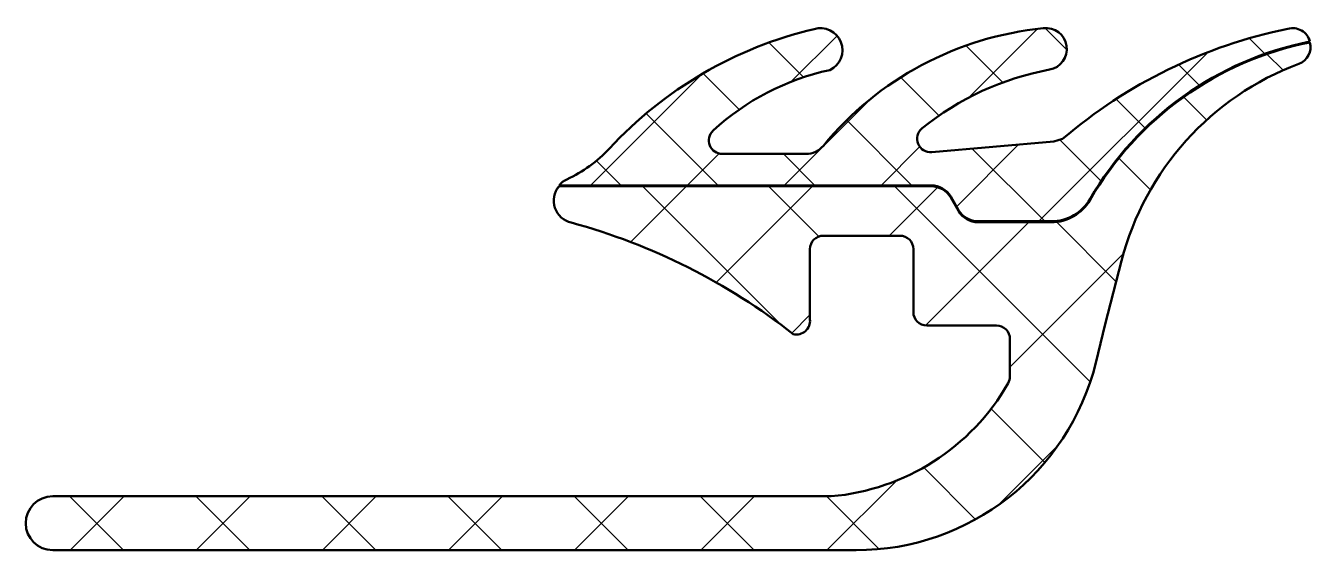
# Model space of a CAD drawing. Extents: x -8.6 to 20, y -2 to 9.7.
import ezdxf

# ---------------------------------------------------------------- set-up
doc = ezdxf.new("R2010")
doc.units = 0
for name, color, linetype, lineweight in [('0S-Alu contour', 7, 'Continuous', 50), ('0S-EPDM contour', 22, 'Continuous', 50), ('0S-EPDM hatch', 25, 'Continuous', 25), ('0S-PT contour', 91, 'Continuous', 50), ('0S-PT hatch', 103, 'Continuous', 25)]:
    doc.layers.add(name, color=color, linetype=linetype, lineweight=lineweight)

# ---------------------------------------------------------------- blocks, each defined once
blk = doc.blocks.new('278520__3BA27BE7_50AD_4086_A091_6CA0A59C94FA_')
at = {"layer": '0S-EPDM hatch'}
h = blk.add_hatch(dxfattribs=at)
h.set_pattern_fill('ANSI37', color=256, scale=0.625, angle=90, style=0)
h.set_pattern_definition([(135, (0, 0), (-1.403165018917055, -1.403165018917055), []), (225, (0, 0), (1.403165018917055, -1.403165018917055), [])])
edge = h.paths.add_edge_path()
edge.add_ellipse((-0.1525456106960927, -8.209114335673027), major_axis=(-14.00076226077067, 0), ratio=1, start_angle=231.9243795168005, end_angle=254.6982741058701, ccw=False)
edge.add_arc((8.552374517214357, 3.106847089066762), 0.3029463835813926, 256.5165427846754, 366.226490097197)
edge.add_line((8.85353379746751, 3.13970434461934), (8.8535227348349, 4.703534624921254))
edge.add_ellipse((9.153533518055031, 4.703511633888554), major_axis=(-0.3000107841010785, 0), ratio=1, start_angle=270.00147654745706, end_angle=359.99560919403524, ccw=False)
edge.add_line((9.153525786592713, 5.003522417890011), (10.85353799362396, 5.003522417890011))
edge.add_ellipse((10.85353584772423, 4.703532479021527), major_axis=(-0.2999899388761594, 0), ratio=1, start_angle=180.0004098504796, end_angle=269.99959014959484, ccw=False)
edge.add_line((11.15352578659271, 4.703534624921649), (11.15353684922533, 3.303553221572479))
edge.add_arc((11.45354763244546, 3.30357621260518), 0.3000107841010856, 180.0043908059647, 269.9985234525402)
edge.add_line((11.45353990098313, 3.003565428603717), (13.00353684942094, 3.003565428603715))
edge.add_ellipse((13.00353684942093, 2.703565428603705), major_axis=(-0.3000000000000096, 0), ratio=1, start_angle=179.9996229576661, end_angle=269.99999999999795, ccw=False)
edge.add_line((13.30353684941444, 2.703563454414666), (13.30353135926256, 1.869272613847265))
edge.add_ellipse((13.00354629708319, 1.869274587935257), major_axis=(-0.2999850621858605, 0), ratio=1, start_angle=150.2081813218425, end_angle=179.9996229586326, ccw=False)
edge.add_ellipse((8.890447229385996, 4.224088750895598), major_axis=(-5.039471709784963, 0), ratio=1, start_angle=94.96447875365129, end_angle=150.2081813218431, ccw=False)
edge.add_line((9.326553649441681, -0.7964775821099855), (-7.996468109891662, -0.7964775821099784))
edge.add_arc((-7.996468109891662, -1.396477582109972), 0.6000000000000015, 90, 270)
edge.add_line((-7.996468109891662, -1.996477582109974), (9.877845557394156, -1.996477582109988))
edge.add_arc((9.87784555739417, 3.503522417890018), 5.500000000000007, 269.9999999999998, 346)
edge.add_line((15.21447205191216, 2.172951992091843), (15.42458492714906, 3.035652654057259))
edge.add_line((15.42458492714906, 3.035652654057259), (15.78817206212365, 4.446359522282002))
edge.add_ellipse((21.96476261958479, 2.854442083385072), major_axis=(-6.378438056984028, 0), ratio=1, start_angle=290.50183082880204, end_angle=345.5474616606426, ccw=False)
edge.add_arc((19.59070404408887, 9.203531692736682), 0.3999904472831908, 290.5018308288101, 374.8529979551752)
edge.add_arc((21.40593736400901, 2.147192646007362), 7.300025825364022, 101.2855610984538, 149.949635557938)
edge.add_ellipse((14.22155489026283, 6.303522417889971), major_axis=(-0.9999999999999551, 0), ratio=1, start_angle=89.99999999999949, end_angle=149.9496355579379, ccw=False)
edge.add_line((14.22155489026282, 5.303522417890015), (12.5922070247032, 5.303522417890015))
edge.add_ellipse((12.59220702470321, 5.803522417890006), major_axis=(-0.4999999999999903, 0), ratio=1, start_angle=29.999999999999375, end_angle=89.9999999999996, ccw=False)
edge.add_line((12.15919432281099, 5.553522417890015), (11.9859892420541, 5.853522417890013))
edge.add_arc((11.55297654016188, 5.60352241789002), 0.4999999999999944, 29.99999999999943, 89.9999999999992)
edge.add_line((11.55297654016189, 6.103522417890014), (3.269697655993478, 6.103522417890013))
edge.add_arc((3.654165602641871, 5.783120520188895), 0.5004727545536405, 140.1933786123917, 257.0823841312437)
at = {"layer": '0S-EPDM contour', "color": 7}
for points in [[(11.55297654016189, 6.103522417890014), (3.269697655993478, 6.103522417890013)], [(12.15919432281099, 5.553522417890015), (11.9859892420541, 5.853522417890013)], [(14.22155489026282, 5.303522417890015), (12.5922070247032, 5.303522417890015)], [(9.153525786592713, 5.003522417890011), (10.85353799362396, 5.003522417890011)], [(8.85353379746751, 3.13970434461934), (8.8535227348349, 4.703534624921254)], [(11.15352578659271, 4.703534624921649), (11.15353684922533, 3.303553221572479)], [(15.21447205191216, 2.172951992091843), (15.42458492714906, 3.035652654057259), (15.78817206212365, 4.446359522282002)], [(11.45353990098313, 3.003565428603717), (13.00353684942094, 3.003565428603715)], [(13.30353684941444, 2.703563454414666), (13.30353135926256, 1.869272613847265)], [(9.326553649441681, -0.7964775821099855), (-7.996468109891662, -0.7964775821099784)], [(-7.996468109891662, -1.996477582109974), (9.877845557394156, -1.996477582109988)]]:
    blk.add_lwpolyline(points, dxfattribs=at)
for centre, radius, start, end in [((21.40593736400901, 2.147192646007362), 7.300025825364022, 101.2855610984538, 149.949635557938), ((19.59070404408887, 9.203531692736682), 0.3999904472831908, 290.5018308288101, 14.85299795517518), ((3.654165602641871, 5.783120520188895), 0.5004727545536405, 140.1933786123917, 257.0823841312437), ((11.55297654016188, 5.60352241789002), 0.4999999999999944, 29.99999999999943, 89.9999999999992), ((11.45354763244546, 3.30357621260518), 0.3000107841010856, 180.0043908059647, 269.9985234525402), ((8.552374517214357, 3.106847089066762), 0.3029463835813926, 256.5165427846754, 6.226490097196957), ((9.87784555739417, 3.503522417890018), 5.500000000000007, 269.9999999999998, 346), ((-7.996468109891662, -1.396477582109972), 0.6000000000000015, 90, 270)]:
    blk.add_arc(centre, radius, start, end, dxfattribs=at)
at = {"layer": '0S-EPDM contour', "color": 7, "extrusion": (0, 0, -1)}
for centre, radius, start, end in [((-21.96476261958479, 2.854442083385072), 6.378438056984028, 14.45253833935739, 69.49816917119797), ((-14.22155489026283, 6.303522417889971), 0.9999999999999551, 210.0503644420621, 270.0000000000005), ((-12.59220702470321, 5.803522417890006), 0.4999999999999903, 270.0000000000004, 330.0000000000006), ((0.1525456106960927, -8.209114335673027), 14.00076226077067, 105.3017258941299, 128.0756204831995), ((-9.153533518055031, 4.703511633888554), 0.3000107841010785, 0.0043908059647771, 89.99852345254295), ((-10.85353584772423, 4.703532479021527), 0.2999899388761594, 90.00040985040516, 179.9995901495204), ((-13.00353684942093, 2.703565428603705), 0.3000000000000096, 90.00000000000205, 180.0003770423341), ((-8.890447229385996, 4.224088750895598), 5.039471709784963, 209.7918186781569, 265.0355212463487), ((-13.00354629708319, 1.869274587935257), 0.2999850621858605, 180.0003770413674, 209.7918186781575)]:
    blk.add_arc(centre, radius, start, end, dxfattribs=at)
blk = doc.blocks.new('278520__5693F464_5B91_481A_A6F2_6B159C9531E9_')
at = {"layer": '0S-PT hatch'}
h = blk.add_hatch(dxfattribs=at)
h.set_pattern_fill('ANSI37', color=256, scale=0.48, angle=90, style=0)
h.set_pattern_definition([(135, (0, 0), (-1.077630734528298, -1.077630734528298), []), (225, (0, 0), (1.077630734528298, -1.077630734528298), [])])
edge = h.paths.add_edge_path()
edge.add_arc((15.33380131517134, 2.480641074944167), 6.324979860004902, 100.4799903883335, 129.0310076883053)
edge.add_arc((11.53962519866322, 7.16087717052568), 0.3000000000000002, 129.0310076883066, 275.0023632547766)
edge.add_line((11.56578424835164, 6.862019839815191), (14.28299044013288, 7.099857511775696))
edge.add_line((14.28299044013288, 7.099857511775696), (14.47520738145191, 7.157558941528734))
edge.add_ellipse((21.71740746580692, -1.295942022436121), major_axis=(-11.13153810619118, 0), ratio=1, start_angle=281.55760299827205, end_angle=310.58699958260115, ccw=False)
edge.add_ellipse((19.59070404408891, 9.223531692736747), major_axis=(-0.3999904472832308, 0), ratio=1, start_angle=194.8529979551749, end_angle=285.001279263261, ccw=False)
edge.add_arc((21.40593736400913, 2.167192646007301), 7.300025825364161, 101.2855610984538, 149.9496355579381)
edge.add_ellipse((14.22155489026284, 6.32352241788996), major_axis=(-0.9999999999999396, 0), ratio=1, start_angle=89.9999999999992, end_angle=149.9496355579385, ccw=False)
edge.add_line((14.22155489026282, 5.323522417890019), (12.5922070247032, 5.323522417890019))
edge.add_ellipse((12.59220702470321, 5.823522417890009), major_axis=(-0.4999999999999903, 0), ratio=1, start_angle=29.999999999999375, end_angle=89.9999999999996, ccw=False)
edge.add_line((12.15919432281099, 5.573522417890019), (11.9859892420541, 5.873522417890016))
edge.add_arc((11.55297654016188, 5.623522417890023), 0.4999999999999944, 29.99999999999943, 89.9999999999992)
edge.add_line((11.55297654016189, 6.123522417890018), (3.269697655993478, 6.123522417890016))
edge.add_ellipse((3.654165602641817, 5.803120520188961), major_axis=(-0.5004727545535588, 0), ratio=1, start_angle=294.7549062193257, end_angle=320.19337861239336, ccw=False)
edge.add_arc((2.188386392537157, 8.981925454845488), 2.999999999999992, 294.7549062193281, 317.2067152631931)
edge.add_ellipse((11.03255500506433, 0.7940607317847599), major_axis=(-9.052404207043232, 0), ratio=1, start_angle=283.34341175602935, end_angle=317.20671526319273, ccw=False)
edge.add_ellipse((9.086671587464531, 9.133803211649862), major_axis=(-0.4897189283701143, 0), ratio=1, start_angle=115.11721610962101, end_angle=287.0139576728036, ccw=False)
edge.add_arc((10.46997093244508, 3.249716285365196), 5.566199470589117, 102.1910658009552, 132.6422241282811)
edge.add_arc((6.902551289110949, 7.123522417890016), 0.2999999999999962, 132.6422241282801, 270)
edge.add_line((6.902551289110949, 6.82352241789002), (8.764647297906652, 6.823522417890019))
edge.add_arc((8.764647297906652, 7.323522417889962), 0.4999999999999432, 270, 320.5925336562622)
edge.add_ellipse((14.75441118327666, 2.402167573766458), major_axis=(-7.252225803229779, 0), ratio=1, start_angle=275.621624063449, end_angle=320.5925336562626, ccw=False)
edge.add_ellipse((14.10491997476133, 9.158486782544477), major_axis=(-0.4650353574755035, 0), ratio=1, start_angle=99.70797106510469, end_angle=277.52817027401113, ccw=False)
at = {"layer": '0S-PT contour', "color": 7}
for points in [[(11.56578424835164, 6.862019839815191), (14.28299044013288, 7.099857511775696), (14.47520738145191, 7.157558941528734)], [(6.902551289110949, 6.82352241789002), (8.764647297906652, 6.823522417890019)], [(11.55297654016189, 6.123522417890018), (3.269697655993478, 6.123522417890016)], [(12.15919432281099, 5.573522417890019), (11.9859892420541, 5.873522417890016)], [(14.22155489026282, 5.323522417890019), (12.5922070247032, 5.323522417890019)]]:
    blk.add_lwpolyline(points, dxfattribs=at)
at = {"layer": '0S-PT contour', "color": 7, "extrusion": (0, 0, -1)}
for centre, radius, start, end in [((-11.03255500506433, 0.7940607317847599), 9.052404207043232, 42.79328473680728, 76.65658824397065), ((-9.086671587464531, 9.133803211649862), 0.4897189283701144, 72.98604232719637, 244.882783890379), ((-14.75441118327666, 2.402167573766458), 7.252225803229779, 39.40746634373739, 84.37837593655098), ((-14.10491997476133, 9.158486782544477), 0.4650353574755035, 82.4718297259889, 260.2920289348953), ((-21.71740746580692, -1.295942022436121), 11.13153810619118, 49.41300041739882, 78.44239700172798), ((-19.59070404408891, 9.223531692736747), 0.3999904472832308, 74.99872073673903, 165.1470020448251), ((-3.654165602641817, 5.803120520188961), 0.5004727545535588, 39.80662138760666, 65.24509378067432), ((-14.22155489026284, 6.32352241788996), 0.9999999999999396, 210.0503644420615, 270.0000000000008), ((-12.59220702470321, 5.823522417890009), 0.4999999999999903, 270.0000000000004, 330.0000000000006)]:
    blk.add_arc(centre, radius, start, end, dxfattribs=at)
at = {"layer": '0S-PT contour', "color": 7}
for centre, radius, start, end in [((21.40593736400913, 2.167192646007301), 7.300025825364161, 101.2855610984538, 149.9496355579381), ((10.46997093244508, 3.249716285365196), 5.566199470589117, 102.1910658009552, 132.6422241282811), ((15.33380131517134, 2.480641074944167), 6.324979860004902, 100.4799903883335, 129.0310076883053), ((6.902551289110949, 7.123522417890016), 0.2999999999999962, 132.6422241282801, 270), ((11.53962519866322, 7.16087717052568), 0.3000000000000002, 129.0310076883066, 275.0023632547766), ((2.188386392537157, 8.981925454845488), 2.999999999999992, 294.7549062193281, 317.2067152631931), ((8.764647297906652, 7.323522417889962), 0.4999999999999432, 270, 320.5925336562622), ((11.55297654016188, 5.623522417890023), 0.4999999999999944, 29.99999999999943, 89.9999999999992)]:
    blk.add_arc(centre, radius, start, end, dxfattribs=at)
blk = doc.blocks.new('278520__7FA9BE64_2111_46ED_B23F_36094EE20E19_')
at = {"layer": '0S-EPDM contour', "color": 7}
blk.add_blockref('278520__3BA27BE7_50AD_4086_A091_6CA0A59C94FA_', (0, 0), dxfattribs=at)
at = {"layer": '0S-PT contour', "color": 7}
blk.add_blockref('278520__5693F464_5B91_481A_A6F2_6B159C9531E9_', (0, 0), dxfattribs=at)

msp = doc.modelspace()

# ---------------------------------------------------------------- block references
at = {"layer": '0S-Alu contour', "color": 7}
msp.add_blockref('278520__7FA9BE64_2111_46ED_B23F_36094EE20E19_', (0, 0), dxfattribs=at)

doc.saveas('drawing.dxf')
